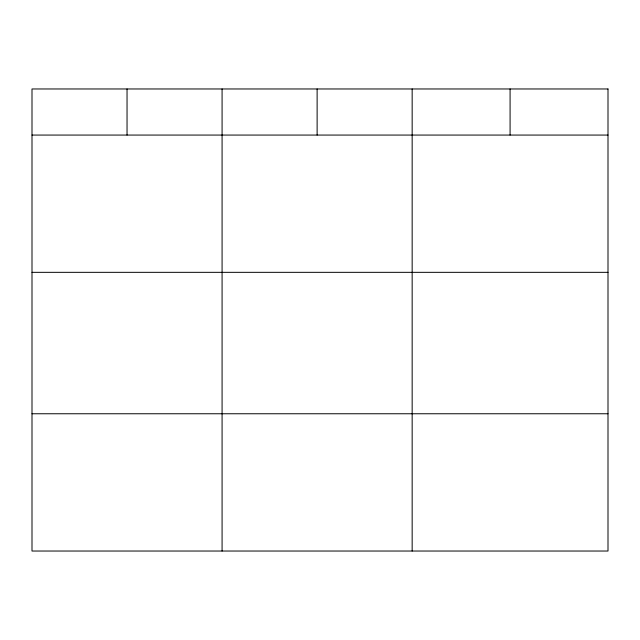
<?xml version="1.0" encoding="UTF-8"?>
<svg xmlns="http://www.w3.org/2000/svg" width="640" height="640" viewBox="0 0 640 640"><rect width="100%" height="100%" fill="white"/><g stroke="black" fill="none" stroke-linecap="round" stroke-linejoin="round"><path stroke-width="0.96" d="M32 135.064L608 135.064M32 272.336L608 272.336M32 413.76L608 413.76M510.08 88.968L510.08 135.064M412.16 88.968L412.16 551.032M317.12 88.968L317.12 135.064M222.08 88.968L222.08 551.032M127.04 88.968L127.04 135.064M608 88.968L32 88.968L32 551.032L608 551.032L608 88.968"/></g></svg>
